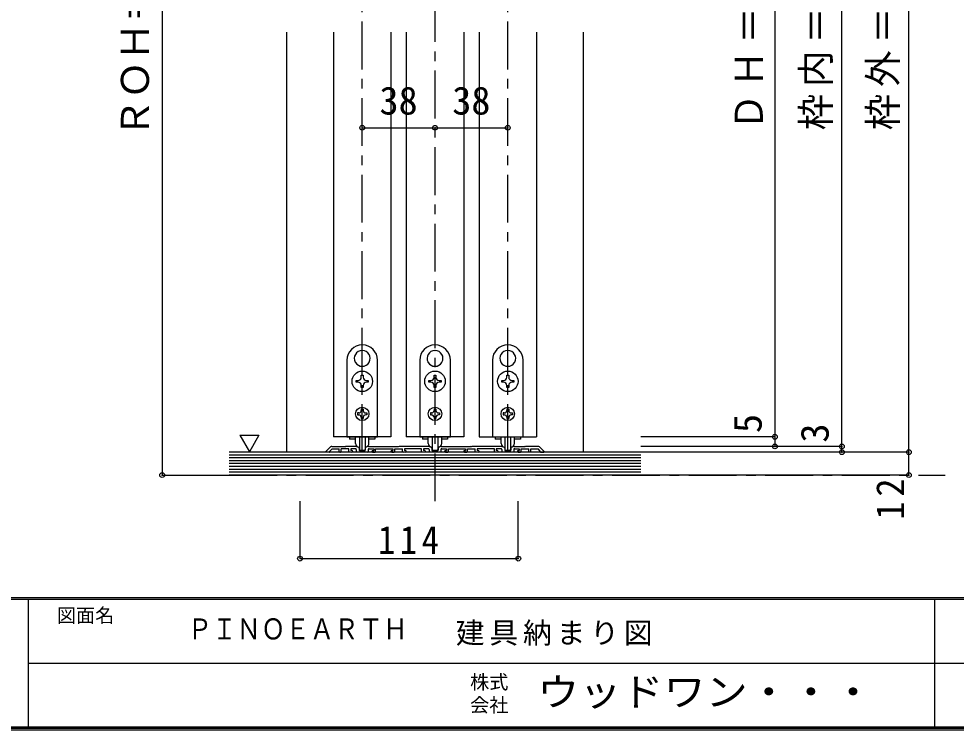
# Model space of a CAD drawing. Units: millimetres at full size, sheet at 1:5. Extents: x -975 to 977, y -718 to 697.
# Drawn here: x -3.3 to 486.4, y -700.8 to -329 of the extents above; entities that cross this region are included whole.
import ezdxf
from ezdxf.enums import TextEntityAlignment as Align

# ---------------------------------------------------------------- set-up
doc = ezdxf.new("R2010")
doc.units = ezdxf.units.MM
doc.header["$LTSCALE"] = 5
doc.header["$PDMODE"] = 32
doc.header["$PDSIZE"] = 2.5
doc.linetypes.add('CHAIN1', pattern=[8, 5, -1, 1, -1])
for name, color, linetype in [('0-1_通り芯', 4, 'CHAIN1'), ('0-3_仕上げ', 2, 'Continuous'), ('0-4_枠', 3, 'Continuous'), ('0-6_扉', 6, 'Continuous'), ('0-7_金物', 7, 'Continuous'), ('0-A_文字', 7, 'Continuous'), ('0-B_寸法', 7, 'Continuous'), ('F-1_枠', 6, 'Continuous'), ('F-A_文字', 7, 'Continuous')]:
    doc.layers.add(name, color=color, linetype=linetype)
doc.styles.add('ＭＳ ゴシック', font='')
doc.styles.get('ＭＳ ゴシック').set_extended_font_data('MS Gothic')

msp = doc.modelspace()

# ---------------------------------------------------------------- linework, layer by layer
at = {"layer": '0-1_通り芯'}
for p, q in [((214.153, -581.151), (214.153, -2.5)), ((176.153, -555.5), (176.153, -74.5)), ((252.153, -555.5), (252.153, -74.5)), ((106.653, -567.5), (480.653, -567.5))]:
    msp.add_line(p, q, dxfattribs=at)
at = {"layer": '0-3_仕上げ'}
for p, q in [((321.653, -555.5), (106.653, -555.5)), ((321.653, -567.5), (106.653, -567.5))]:
    msp.add_line(p, q, dxfattribs=at)
at = {"layer": '0-3_仕上げ', "color": 7}
for p, q in [((321.653, -557), (106.653, -557)), ((321.653, -558.5), (106.653, -558.5)), ((321.653, -560), (106.653, -560)), ((321.653, -561.5), (106.653, -561.5)), ((321.653, -563), (106.653, -563)), ((321.653, -564.5), (106.653, -564.5)), ((321.653, -566), (106.653, -566))]:
    msp.add_line(p, q, dxfattribs=at)
at = {"layer": '0-4_枠', "color": 4}
for p, q in [((136.653, -336), (136.653, -555.5)), ((291.653, -555.5), (291.653, -336))]:
    msp.add_line(p, q, dxfattribs=at)
at = {"layer": '0-6_扉'}
for p, q in [((161.153, -336), (161.153, -547.5)), ((191.153, -336), (191.153, -547.5)), ((199.153, -336), (199.153, -547.5)), ((229.153, -336), (229.153, -547.5)), ((237.153, -336), (237.153, -547.5)), ((267.153, -336), (267.153, -547.5)), ((191.153, -547.5), (161.153, -547.5)), ((229.153, -547.5), (199.153, -547.5)), ((237.153, -547.5), (267.153, -547.5))]:
    msp.add_line(p, q, dxfattribs=at)
at = {"layer": '0-7_金物'}
for p, q in [((176.054, -502.351), (176.153, -502.45)), ((176.252, -502.351), (176.153, -502.45)), ((214.054, -502.351), (214.153, -502.45)), ((214.252, -502.351), (214.153, -502.45)), ((252.054, -502.351), (252.153, -502.45)), ((252.252, -502.351), (252.153, -502.45)), ((168.153, -507.5), (168.153, -547.5)), ((172.511, -508.489), (172.646, -508.525)), ((172.609, -508.66), (172.646, -508.525)), ((179.795, -508.489), (179.66, -508.525)), ((179.697, -508.66), (179.66, -508.525)), ((184.153, -547.5), (184.153, -507.5)), ((206.153, -507.5), (206.153, -547.5)), ((210.511, -508.489), (210.646, -508.525)), ((210.609, -508.66), (210.646, -508.525)), ((217.795, -508.489), (217.66, -508.525)), ((217.697, -508.66), (217.66, -508.525)), ((222.153, -547.5), (222.153, -507.5)), ((244.153, -507.5), (244.153, -547.5)), ((248.511, -508.489), (248.646, -508.525)), ((248.609, -508.66), (248.646, -508.525)), ((255.795, -508.489), (255.66, -508.525)), ((255.697, -508.66), (255.66, -508.525)), ((260.153, -547.5), (260.153, -507.5)), ((173.003, -518), (173.953, -518)), ((173.003, -519), (173.003, -518)), ((173.953, -519), (173.003, -519)), ((175.653, -516.3), (175.653, -515.35)), ((175.653, -515.35), (176.653, -515.35)), ((176.653, -515.35), (176.653, -516.3)), ((178.353, -518), (179.303, -518)), ((179.303, -519), (178.353, -519)), ((179.303, -518), (179.303, -519)), ((211.003, -518), (211.953, -518)), ((211.003, -519), (211.003, -518)), ((211.953, -519), (211.003, -519)), ((213.653, -516.3), (213.653, -515.35)), ((213.653, -515.35), (214.653, -515.35)), ((214.653, -515.35), (214.653, -516.3)), ((216.353, -518), (217.303, -518)), ((217.303, -519), (216.353, -519)), ((217.303, -518), (217.303, -519)), ((249.003, -518), (249.953, -518)), ((249.003, -519), (249.003, -518)), ((249.953, -519), (249.003, -519)), ((251.653, -516.3), (251.653, -515.35)), ((251.653, -515.35), (252.653, -515.35)), ((252.653, -515.35), (252.653, -516.3)), ((254.353, -518), (255.303, -518)), ((255.303, -519), (254.353, -519)), ((255.303, -518), (255.303, -519)), ((175.653, -521.65), (175.653, -520.7)), ((213.653, -521.65), (213.653, -520.7)), ((251.653, -521.65), (251.653, -520.7)), ((175.653, -533.1), (175.653, -533.7)), ((176.653, -533.1), (175.653, -533.1)), ((176.653, -533.1), (176.653, -533.7)), ((213.653, -533.1), (213.653, -533.7)), ((214.653, -533.1), (213.653, -533.1)), ((214.653, -533.1), (214.653, -533.7)), ((251.653, -533.1), (251.653, -533.7)), ((252.653, -533.1), (251.653, -533.1)), ((252.653, -533.1), (252.653, -533.7)), ((174.353, -535), (173.753, -535)), ((175.653, -537.3), (175.653, -537.9)), ((175.653, -537.9), (176.653, -537.9)), ((176.653, -537.3), (176.653, -537.9)), ((177.953, -535), (178.553, -535)), ((178.553, -536), (177.953, -536)), ((178.553, -535), (178.553, -536)), ((212.353, -535), (211.753, -535)), ((213.653, -537.3), (213.653, -537.9)), ((213.653, -537.9), (214.653, -537.9)), ((214.653, -537.3), (214.653, -537.9)), ((215.953, -535), (216.553, -535)), ((216.553, -536), (215.953, -536)), ((216.553, -535), (216.553, -536)), ((250.353, -535), (249.753, -535)), ((251.653, -537.3), (251.653, -537.9)), ((251.653, -537.9), (252.653, -537.9)), ((252.653, -537.3), (252.653, -537.9)), ((253.953, -535), (254.553, -535)), ((254.553, -536), (253.953, -536)), ((254.553, -535), (254.553, -536)), ((168.153, -547.5), (184.153, -547.5)), ((169.553, -547.5), (169.553, -548.7)), ((172.653, -550.921), (172.653, -547.5)), ((174.653, -547.5), (174.653, -554.121)), ((177.653, -547.5), (177.653, -554.121)), ((179.653, -550.921), (179.653, -547.5)), ((182.753, -547.5), (182.753, -548.7)), ((206.153, -547.5), (222.153, -547.5)), ((207.553, -547.5), (207.553, -548.7)), ((210.653, -550.921), (210.653, -547.5)), ((212.653, -547.5), (212.653, -554.121)), ((215.653, -547.5), (215.653, -554.121)), ((217.653, -550.921), (217.653, -547.5)), ((220.753, -547.5), (220.753, -548.7)), ((244.153, -547.5), (260.153, -547.5)), ((245.553, -547.5), (245.553, -548.7)), ((248.653, -550.921), (248.653, -547.5)), ((250.653, -547.5), (250.653, -554.121)), ((253.653, -547.5), (253.653, -554.121)), ((255.653, -550.921), (255.653, -547.5)), ((258.753, -547.5), (258.753, -548.7)), ((172.685, -548.7), (169.553, -548.7)), ((182.753, -548.7), (179.621, -548.7)), ((210.685, -548.7), (207.553, -548.7)), ((220.753, -548.7), (217.621, -548.7)), ((248.685, -548.7), (245.553, -548.7)), ((258.753, -548.7), (255.621, -548.7)), ((174.953, -554.421), (177.353, -554.421)), ((212.953, -554.421), (215.353, -554.421)), ((250.953, -554.421), (253.353, -554.421))]:
    msp.add_line(p, q, dxfattribs=at)
at = {"layer": '0-7_金物', "color": 3}
for p, q in [((159.577, -552.793), (157.212, -555.159)), ((172.924, -552.5), (167.453, -552.5)), ((173.078, -552.524), (174.207, -552.888)), ((179.228, -552.524), (178.1, -552.888)), ((179.382, -552.5), (194.853, -552.5)), ((195.153, -552.8), (194.853, -552.5)), ((195.453, -552.5), (195.153, -552.8)), ((210.924, -552.5), (195.453, -552.5)), ((211.078, -552.524), (212.207, -552.888)), ((217.228, -552.524), (216.1, -552.888)), ((217.382, -552.5), (232.853, -552.5)), ((233.153, -552.8), (232.853, -552.5)), ((233.453, -552.5), (233.153, -552.8)), ((248.924, -552.5), (233.453, -552.5)), ((249.078, -552.524), (250.207, -552.888)), ((255.228, -552.524), (254.1, -552.888)), ((255.382, -552.5), (260.853, -552.5)), ((261.153, -552.8), (260.853, -552.5)), ((261.453, -552.5), (261.153, -552.8)), ((268.022, -552.5), (261.453, -552.5)), ((268.729, -552.793), (271.094, -555.159)), ((158.953, -555.5), (157.353, -555.5)), ((159.153, -554.914), (160.367, -553.7)), ((159.153, -555.3), (159.153, -554.914)), ((160.367, -553.7), (164.153, -553.7)), ((164.153, -555.2), (164.153, -553.7)), ((164.453, -555.5), (164.853, -555.5)), ((165.153, -555.2), (165.153, -553.7)), ((170.753, -555.5), (169.453, -555.5)), ((170.753, -554.7), (170.153, -554.7)), ((173.053, -554.2), (173.053, -555.2)), ((178.953, -555.5), (173.353, -555.5)), ((174.553, -553.364), (174.553, -554.4)), ((174.853, -554.7), (177.453, -554.7)), ((177.753, -553.364), (177.753, -554.4)), ((179.253, -554.2), (179.253, -555.2)), ((179.753, -553.7), (182.153, -553.7)), ((181.553, -554.7), (182.153, -554.7)), ((181.553, -555.5), (182.853, -555.5)), ((182.153, -553.7), (182.153, -554.7)), ((183.153, -553.7), (192.153, -553.7)), ((183.153, -555.2), (183.153, -553.7)), ((191.553, -554.7), (192.153, -554.7)), ((191.553, -555.5), (192.853, -555.5)), ((192.153, -553.7), (192.153, -554.7)), ((193.153, -553.7), (197.153, -553.7)), ((193.153, -555.2), (193.153, -553.7)), ((197.153, -555.2), (197.153, -553.7)), ((198.753, -555.5), (197.453, -555.5)), ((198.753, -554.7), (198.153, -554.7)), ((208.753, -555.5), (207.453, -555.5)), ((208.753, -554.7), (208.153, -554.7)), ((211.053, -554.2), (211.053, -555.2)), ((216.953, -555.5), (211.353, -555.5)), ((212.553, -553.364), (212.553, -554.4)), ((212.853, -554.7), (215.453, -554.7)), ((215.753, -553.364), (215.753, -554.4)), ((217.253, -554.2), (217.253, -555.2)), ((217.753, -553.7), (220.153, -553.7)), ((219.553, -554.7), (220.153, -554.7)), ((219.553, -555.5), (220.853, -555.5)), ((220.153, -553.7), (220.153, -554.7)), ((221.153, -553.7), (230.153, -553.7)), ((221.153, -555.2), (221.153, -553.7)), ((229.553, -554.7), (230.153, -554.7)), ((229.553, -555.5), (230.853, -555.5)), ((230.153, -553.7), (230.153, -554.7)), ((231.153, -553.7), (235.153, -553.7)), ((231.153, -555.2), (231.153, -553.7)), ((235.153, -555.2), (235.153, -553.7)), ((236.753, -555.5), (235.453, -555.5)), ((236.753, -554.7), (236.153, -554.7)), ((246.753, -555.5), (245.453, -555.5)), ((246.753, -554.7), (246.153, -554.7)), ((249.053, -554.2), (249.053, -555.2)), ((254.953, -555.5), (249.353, -555.5)), ((250.553, -553.364), (250.553, -554.4)), ((250.853, -554.7), (253.453, -554.7)), ((253.753, -553.364), (253.753, -554.4)), ((255.253, -554.2), (255.253, -555.2)), ((255.753, -553.7), (258.153, -553.7)), ((257.553, -554.7), (258.153, -554.7)), ((257.553, -555.5), (258.853, -555.5)), ((258.153, -553.7), (258.153, -554.7)), ((259.153, -553.7), (263.153, -553.7)), ((259.153, -555.2), (259.153, -553.7)), ((263.153, -555.2), (263.153, -553.7)), ((263.853, -555.5), (263.453, -555.5)), ((264.153, -553.7), (267.939, -553.7)), ((264.153, -555.2), (264.153, -553.7)), ((269.353, -555.5), (270.953, -555.5))]:
    msp.add_line(p, q, dxfattribs=at)
at = {"layer": '0-7_金物'}
for points in [[(176.653, -520.7), (176.653, -521.65), (175.653, -521.65)], [(214.653, -520.7), (214.653, -521.65), (213.653, -521.65)], [(252.653, -520.7), (252.653, -521.65), (251.653, -521.65)], [(173.753, -535), (173.753, -536), (174.353, -536)], [(211.753, -535), (211.753, -536), (212.353, -536)], [(249.753, -535), (249.753, -536), (250.353, -536)]]:
    msp.add_lwpolyline(points, dxfattribs=at)
at = {"layer": '0-7_金物', "color": 3}
for points in [[(160.284, -552.5), (166.853, -552.5), (167.153, -552.8), (167.453, -552.5)], [(169.153, -555.2), (169.153, -553.7), (165.153, -553.7)], [(172.553, -553.7), (170.153, -553.7), (170.153, -554.7)], [(207.153, -555.2), (207.153, -553.7), (198.153, -553.7), (198.153, -554.7)], [(210.553, -553.7), (208.153, -553.7), (208.153, -554.7)], [(245.153, -555.2), (245.153, -553.7), (236.153, -553.7), (236.153, -554.7)], [(248.553, -553.7), (246.153, -553.7), (246.153, -554.7)], [(269.153, -555.3), (269.153, -554.914), (267.939, -553.7)]]:
    msp.add_lwpolyline(points, dxfattribs=at)
at = {"layer": '0-7_金物'}
for centre, radius in [((176.153, -518.5), 5.35), ((214.153, -518.5), 5.35), ((252.153, -518.5), 5.35), ((176.153, -535.5), 3.5), ((214.153, -535.5), 3.5), ((252.153, -535.5), 3.5)]:
    msp.add_circle(centre, radius, dxfattribs=at)
for centre, radius, start, end in [((176.153, -507.5), 8, 0, 180), ((176.153, -506.5), 4.15, 91.3645, 208.6355), ((176.153, -506.5), 4.15, 331.3645, 88.6355), ((214.153, -507.5), 8, 0, 180), ((214.153, -506.5), 4.15, 91.3645, 208.6355), ((214.153, -506.5), 4.15, 331.3645, 88.6355), ((252.153, -507.5), 8, 0, 180), ((252.153, -506.5), 4.15, 91.3645, 208.6355), ((252.153, -506.5), 4.15, 331.3645, 88.6355), ((176.153, -506.5), 4.15, 211.3645, 328.6355), ((214.153, -506.5), 4.15, 211.3645, 328.6355), ((252.153, -506.5), 4.15, 211.3645, 328.6355), ((173.953, -516.3), 1.7, 270, 0), ((173.953, -520.7), 1.7, 0, 90), ((178.353, -516.3), 1.7, 180, 270), ((178.353, -520.7), 1.7, 90, 180), ((211.953, -516.3), 1.7, 270, 0), ((211.953, -520.7), 1.7, 0, 90), ((216.353, -516.3), 1.7, 180, 270), ((216.353, -520.7), 1.7, 90, 180), ((249.953, -516.3), 1.7, 270, 0), ((249.953, -520.7), 1.7, 0, 90), ((254.353, -516.3), 1.7, 180, 270), ((254.353, -520.7), 1.7, 90, 180), ((174.353, -533.7), 1.3, 270, 0), ((174.353, -537.3), 1.3, 0, 90), ((177.953, -533.7), 1.3, 180, 270), ((177.953, -537.3), 1.3, 90, 180), ((212.353, -533.7), 1.3, 270, 0), ((212.353, -537.3), 1.3, 0, 90), ((215.953, -533.7), 1.3, 180, 270), ((215.953, -537.3), 1.3, 90, 180), ((250.353, -533.7), 1.3, 270, 0), ((250.353, -537.3), 1.3, 0, 90), ((253.953, -533.7), 1.3, 180, 270), ((253.953, -537.3), 1.3, 90, 180), ((174.653, -550.921), 2, 180, 264.78409), ((174.453, -553.112), 0.2, 0, 84.78409), ((177.853, -553.112), 0.2, 95.21591, 180), ((177.653, -550.921), 2, 275.21591, 0), ((212.653, -550.921), 2, 180, 264.78409), ((212.453, -553.112), 0.2, 0, 84.78409), ((215.853, -553.112), 0.2, 95.21591, 180), ((215.653, -550.921), 2, 275.21591, 0), ((250.653, -550.921), 2, 180, 264.78409), ((250.453, -553.112), 0.2, 0, 84.78409), ((253.853, -553.112), 0.2, 95.21591, 180), ((253.653, -550.921), 2, 275.21591, 0), ((174.953, -554.121), 0.3, 180, 270), ((177.353, -554.121), 0.3, 270, 0), ((212.953, -554.121), 0.3, 180, 270), ((215.353, -554.121), 0.3, 270, 0), ((250.953, -554.121), 0.3, 180, 270), ((253.353, -554.121), 0.3, 270, 0)]:
    msp.add_arc(centre, radius, start, end, dxfattribs=at)
at = {"layer": '0-7_金物', "color": 3}
for centre, radius, start, end in [((160.284, -553.5), 1, 90, 135), ((172.924, -553), 0.5, 72.1213, 90), ((174.053, -553.364), 0.5, 0, 72.1213), ((178.253, -553.364), 0.5, 107.8787, 180), ((179.382, -553), 0.5, 90, 107.8787), ((210.924, -553), 0.5, 72.1213, 90), ((212.053, -553.364), 0.5, 0, 72.1213), ((216.253, -553.364), 0.5, 107.8787, 180), ((217.382, -553), 0.5, 90, 107.8787), ((248.924, -553), 0.5, 72.1213, 90), ((250.053, -553.364), 0.5, 0, 72.1213), ((254.253, -553.364), 0.5, 107.8787, 180), ((255.382, -553), 0.5, 90, 107.8787), ((268.022, -553.5), 1, 45, 90), ((157.353, -555.3), 0.2, 135, 270), ((158.953, -555.3), 0.2, 270, 0), ((164.453, -555.2), 0.3, 180, 270), ((164.853, -555.2), 0.3, 270, 0), ((169.453, -555.2), 0.3, 180, 270), ((170.753, -555.1), 0.4, 0, 90), ((170.753, -555.1), 0.4, 270, 0), ((172.553, -554.2), 0.5, 0, 90), ((173.353, -555.2), 0.3, 180, 270), ((174.853, -554.4), 0.3, 180, 270), ((177.453, -554.4), 0.3, 270, 0), ((178.953, -555.2), 0.3, 270, 0), ((179.753, -554.2), 0.5, 90, 180), ((181.553, -555.1), 0.4, 90, 180), ((181.553, -555.1), 0.4, 180, 270), ((182.853, -555.2), 0.3, 270, 0), ((191.553, -555.1), 0.4, 90, 180), ((191.553, -555.1), 0.4, 180, 270), ((192.853, -555.2), 0.3, 270, 0), ((197.453, -555.2), 0.3, 180, 270), ((198.753, -555.1), 0.4, 0, 90), ((198.753, -555.1), 0.4, 270, 0), ((207.453, -555.2), 0.3, 180, 270), ((208.753, -555.1), 0.4, 0, 90), ((208.753, -555.1), 0.4, 270, 0), ((210.553, -554.2), 0.5, 0, 90), ((211.353, -555.2), 0.3, 180, 270), ((212.853, -554.4), 0.3, 180, 270), ((215.453, -554.4), 0.3, 270, 0), ((216.953, -555.2), 0.3, 270, 0), ((217.753, -554.2), 0.5, 90, 180), ((219.553, -555.1), 0.4, 90, 180), ((219.553, -555.1), 0.4, 180, 270), ((220.853, -555.2), 0.3, 270, 0), ((229.553, -555.1), 0.4, 90, 180), ((229.553, -555.1), 0.4, 180, 270), ((230.853, -555.2), 0.3, 270, 0), ((235.453, -555.2), 0.3, 180, 270), ((236.753, -555.1), 0.4, 0, 90), ((236.753, -555.1), 0.4, 270, 0), ((245.453, -555.2), 0.3, 180, 270), ((246.753, -555.1), 0.4, 0, 90), ((246.753, -555.1), 0.4, 270, 0), ((248.553, -554.2), 0.5, 0, 90), ((249.353, -555.2), 0.3, 180, 270), ((250.853, -554.4), 0.3, 180, 270), ((253.453, -554.4), 0.3, 270, 0), ((254.953, -555.2), 0.3, 270, 0), ((255.753, -554.2), 0.5, 90, 180), ((257.553, -555.1), 0.4, 90, 180), ((257.553, -555.1), 0.4, 180, 270), ((258.853, -555.2), 0.3, 270, 0), ((263.453, -555.2), 0.3, 180, 270), ((263.853, -555.2), 0.3, 270, 0), ((269.353, -555.3), 0.2, 180, 270), ((270.953, -555.3), 0.2, 270, 45)]:
    msp.add_arc(centre, radius, start, end, dxfattribs=at)
at = {"layer": '0-A_文字'}
msp.add_line((112.218, -546.686), (117.218, -555.347), dxfattribs=at)
msp.add_lwpolyline([(112.218, -546.686), (122.218, -546.686), (117.218, -555.347)], dxfattribs=at)
at = {"layer": '0-B_寸法', "color": 4}
for p, q in [((71.653, -52.5), (71.653, -567.5)), ((461.653, -555.5), (461.653, -60.5)), ((426.653, -552.5), (426.653, -90.5)), ((391.653, -104.5), (391.653, -547.5)), ((176.153, -386), (214.153, -386)), ((214.153, -386), (252.153, -386)), ((391.653, -547.5), (321.653, -547.5)), ((391.653, -547.5), (391.653, -552.5)), ((426.653, -552.5), (321.653, -552.5)), ((426.653, -555.5), (426.653, -552.5)), ((461.653, -555.5), (321.653, -555.5)), ((461.653, -567.5), (461.653, -555.5)), ((71.653, -567.5), (106.653, -567.5)), ((461.653, -567.5), (321.653, -567.5)), ((143.653, -611.151), (143.653, -581.151)), ((257.653, -611.151), (257.653, -581.151)), ((143.653, -611.151), (257.653, -611.151))]:
    msp.add_line(p, q, dxfattribs=at)
at = {"layer": '0-B_寸法'}
for p in [(176.153, -386), (214.153, -386), (252.153, -386), (391.653, -547.5), (391.653, -552.5), (426.653, -552.5), (426.653, -555.5), (461.653, -555.5), (71.653, -567.5), (461.653, -567.5), (143.653, -611.151), (257.653, -611.151)]:
    msp.add_point(p, dxfattribs=at)
at = {"layer": 'F-1_枠'}
for p, q in [((976.653, -631.667), (-973.347, -631.667)), ((976.653, -632.5), (-973.347, -632.5)), ((1.653, -632.5), (1.653, -699.167)), ((474.986, -632.5), (474.986, -699.167)), ((1.653, -665.833), (974.986, -665.834)), ((976.653, -699.167), (-973.347, -699.167)), ((976.653, -700), (-973.347, -700)), ((976.653, -700.833), (-973.347, -700.833))]:
    msp.add_line(p, q, dxfattribs=at)

# ---------------------------------------------------------------- texts
at = {"layer": '0-B_寸法', "style": 'ＭＳ ゴシック'}
for s, p in [('ＲＯＨ＝2,055', (69.153, -391)), ('5', (389.153, -545.5)), ('3', (424.153, -550.5))]:
    msp.add_text(s, height=14.66, rotation=90, dxfattribs=at).set_placement(p, align=Align.BOTTOM_LEFT)
for p in [(185.153, -383.5), (223.153, -383.5)]:
    msp.add_text('38', height=14.66, dxfattribs=at).set_placement(p, align=Align.BOTTOM_LEFT)
at = {"layer": '0-B_寸法', "char_height": 14.66, "attachment_point": 7, "rotation": 90, "style": 'ＭＳ ゴシック'}
for s, insert in [('\\T1.19;\\W0.95;ＤＨ＝1,983', (389.153, -387.25)), ('\\T1.19;\\W0.95;枠内＝2,002', (424.153, -387.25)), ('\\T1.19;\\W0.95;枠外＝2,035', (459.153, -387.25)), ('\\T1.27;\\W0.95;12', (459.153, -590.75))]:
    msp.add_mtext(s, dxfattribs=dict(at, insert=insert))
at = {"layer": '0-B_寸法', "insert": (184.403, -608.651), "char_height": 14.66, "attachment_point": 7, "style": 'ＭＳ ゴシック'}
msp.add_mtext('\\T1.27;\\W0.9;114', dxfattribs=at)
at = {"layer": 'F-A_文字', "style": 'ＭＳ ゴシック'}
for s, p in [('図面名', (16.653, -646.667)), ('株式', (232.486, -681.5)), ('会社', (232.486, -693.5))]:
    msp.add_text(s, height=7.331, dxfattribs=at).set_placement(p, align=Align.BOTTOM_LEFT)
for s, height, width, p in [('ＰＩＮＯＥＡＲＴＨ', 11, 0.85, (84.986, -656.667)), ('ウッドワン・・・', 14.66, 1.1, (267.486, -692.5))]:
    msp.add_text(s, height=height, dxfattribs=dict(at, width=width)).set_placement(p, align=Align.BOTTOM_LEFT)
at = {"layer": 'F-A_文字', "insert": (224.986, -656.667), "char_height": 11, "attachment_point": 7, "style": 'ＭＳ ゴシック'}
msp.add_mtext('\\T1.17;建具納まり図', dxfattribs=at)

doc.saveas('drawing.dxf')
